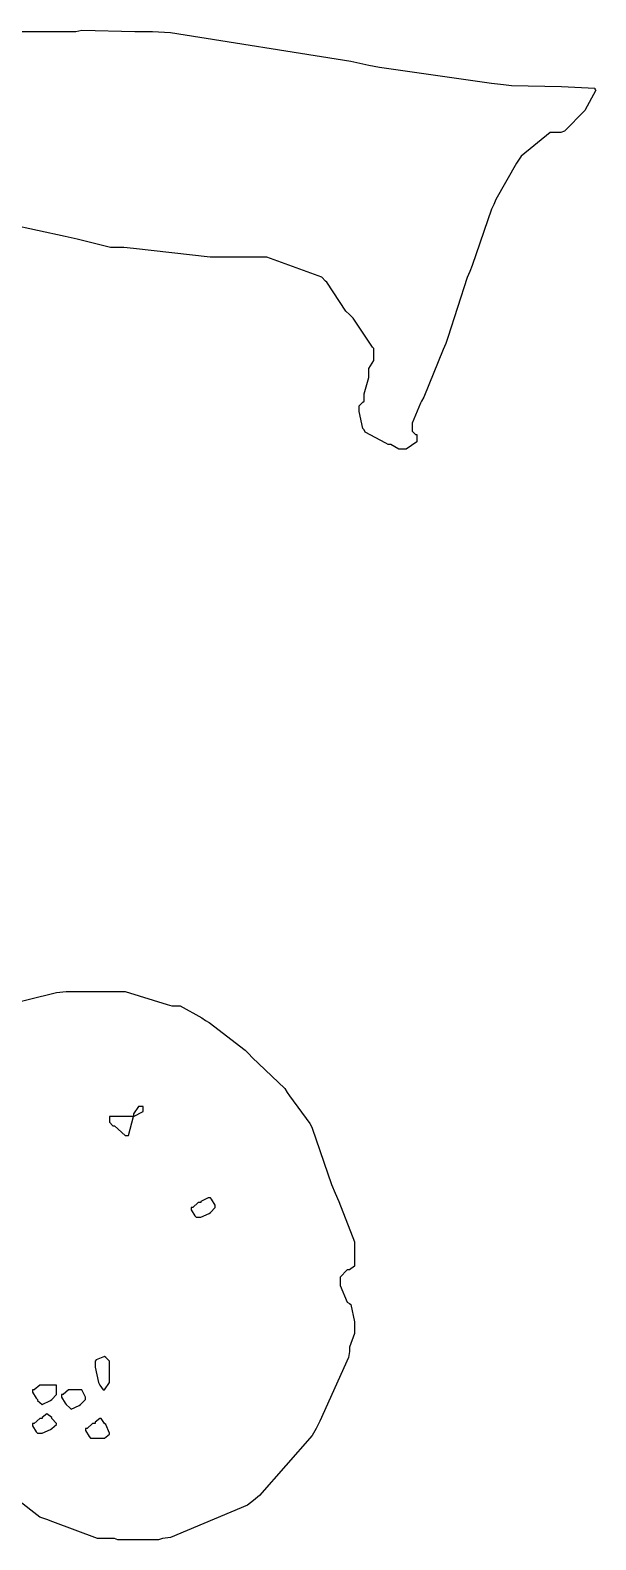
# Model space of a CAD drawing. Extents: x 71 to 283, y 22 to 328.
# Drawn here: x 125.18 to 129.34, y 66.88 to 77.97 of the extents above; entities that cross this region are included whole.
import ezdxf

# ---------------------------------------------------------------- set-up
doc = ezdxf.new("R2010")
doc.units = 0
doc.header["$MEASUREMENT"] = 0

msp = doc.modelspace()

# ---------------------------------------------------------------- linework, layer by layer
at = {"color": 7}
for points in [[(125.096, 77.9639), (125.413, 77.9639), (125.519, 77.9639), (125.563, 77.9734), (125.951, 77.9639), (126.082, 77.9639), (126.214, 77.9558), (127.537, 77.7448), (127.67, 77.7173), (127.748, 77.7007), (128.57, 77.585), (128.658, 77.5751), (128.718, 77.567), (129.085, 77.5589), (129.329, 77.5462), (129.329, 77.5409), (129.337, 77.5324), (129.257, 77.3825), (129.107, 77.2322), (129.081, 77.2223), (129.001, 77.2223), (128.79, 77.0474), (128.764, 77.0117), (128.754, 76.9952), (128.604, 76.7292), (128.588, 76.6932), (128.57, 76.659), (128.428, 76.2441), (128.411, 76.2), (128.393, 76.1559), (128.251, 75.7149), (128.235, 75.6708), (128.217, 75.6267), (128.075, 75.2754), (128.058, 75.2479), (128.049, 75.2313), (127.988, 75.0852), (127.988, 75.0355), (127.988, 75.0274), (128.013, 75.0013), (128.022, 75.0013), (128.022, 75.0013), (128.022, 74.9748), (128.022, 74.9653), (128.022, 74.9487), (127.944, 74.8951), (127.918, 74.8951), (127.89, 74.8951), (127.831, 74.9293), (127.812, 74.9293), (127.794, 74.9392), (127.643, 75.0189), (127.635, 75.0355), (127.625, 75.0454), (127.599, 75.1706), (127.599, 75.2119), (127.599, 75.2119), (127.625, 75.2394), (127.635, 75.2479), (127.635, 75.3015), (127.67, 75.42), (127.67, 75.4585), (127.67, 75.4863), (127.706, 75.5456), (127.706, 75.5646), (127.706, 75.5826), (127.706, 75.6348), (127.706, 75.6348), (127.696, 75.6447), (127.555, 75.8567), (127.529, 75.8832), (127.502, 75.9093), (127.361, 76.1213), (127.353, 76.1298), (127.325, 76.1573), (126.921, 76.3062), (126.788, 76.3062), (126.77, 76.3062), (126.73, 76.3062), (126.717, 76.3062), (126.505, 76.3062), (125.942, 76.3683), (125.871, 76.3764), (125.773, 76.3764), (125.527, 76.4385), (125.483, 76.4466), (125.439, 76.4565), (125.034, 76.5447)], [(124.759, 70.7499), (125.377, 70.9002), (125.448, 70.9083), (125.527, 70.9083), (125.705, 70.9083), (125.765, 70.9083), (125.88, 70.9083), (126.188, 70.812), (126.224, 70.8021), (126.285, 70.8021), (126.443, 70.714), (126.471, 70.696), (126.497, 70.6797), (126.762, 70.4769), (126.788, 70.4494), (126.814, 70.4233), (127.052, 70.1947), (127.07, 70.1668), (127.087, 70.1407), (127.237, 69.9382), (127.247, 69.9202), (127.255, 69.9036), (127.395, 69.4891), (127.423, 69.427), (127.449, 69.3663), (127.565, 69.0686), (127.565, 68.9681), (127.565, 68.9515), (127.565, 68.8979), (127.565, 68.8979), (127.565, 68.8894), (127.529, 68.8619), (127.529, 68.8619), (127.511, 68.8619), (127.459, 68.8097), (127.459, 68.7917), (127.459, 68.7476), (127.511, 68.6248), (127.529, 68.6153), (127.537, 68.6072), (127.565, 68.4816), (127.565, 68.4389), (127.565, 68.3948), (127.529, 68.2957), (127.529, 68.2625), (127.52, 68.2184), (127.309, 67.7513), (127.283, 67.6973), (127.255, 67.6451), (126.868, 67.2042), (126.824, 67.1682), (126.78, 67.134), (126.214, 66.8969), (126.154, 66.8874), (126.126, 66.8789), (125.827, 66.8789), (125.801, 66.8874), (125.677, 66.8874), (125.35, 67.0112), (125.306, 67.0278), (125.253, 67.0458), (124.751, 67.4342)]]:
    msp.add_lwpolyline(points, dxfattribs=at)
for points in [[(125.942, 69.9904), (125.898, 69.9904), (125.798, 69.9904), (125.765, 69.9904), (125.765, 69.9904), (125.765, 69.9562), (125.765, 69.9562), (125.765, 69.9477), (125.791, 69.9202), (125.801, 69.9202), (125.801, 69.9202), (125.88, 69.85), (125.906, 69.85), (125.906, 69.85), (125.942, 69.9904), (125.942, 69.9904), (126.012, 70.0264), (126.012, 70.0264), (126.012, 70.0539), (126.012, 70.0624), (126.012, 70.0624), (125.986, 70.0624), (125.978, 70.0624), (125.978, 70.0624), (125.942, 70.0084), (125.942, 69.9904)], [(126.507, 69.391), (126.489, 69.391), (126.435, 69.3663), (126.435, 69.3568), (126.417, 69.3568), (126.377, 69.3208), (126.365, 69.3208), (126.365, 69.3043), (126.391, 69.2602), (126.401, 69.2506), (126.401, 69.2506), (126.425, 69.2506), (126.435, 69.2506), (126.435, 69.2506), (126.497, 69.2767), (126.507, 69.2848), (126.541, 69.3208), (126.541, 69.3388), (126.515, 69.3829), (126.507, 69.391)], [(125.659, 68.1923), (125.659, 68.1482), (125.685, 68.0339), (125.695, 68.0159), (125.695, 68.0159), (125.72, 67.9799), (125.729, 67.9799), (125.729, 67.9799), (125.765, 68.0339), (125.765, 68.0501), (125.765, 68.0501), (125.765, 68.0861), (125.765, 68.0861), (125.765, 68.1136), (125.765, 68.1729), (125.765, 68.1923), (125.765, 68.1923), (125.738, 68.2184), (125.729, 68.2265), (125.729, 68.2265), (125.668, 68.2018), (125.659, 68.1923)], [(125.377, 68.0159), (125.35, 68.0159), (125.291, 68.0159), (125.272, 68.0159), (125.254, 68.0159), (125.213, 67.9799), (125.2, 67.9799), (125.2, 67.9633), (125.227, 67.9192), (125.236, 67.9097), (125.236, 67.9016), (125.272, 67.8737), (125.272, 67.8737), (125.272, 67.8737), (125.332, 67.9016), (125.342, 67.9097), (125.377, 67.9457), (125.377, 67.9633), (125.377, 68.0036), (125.377, 68.0159)], [(125.553, 67.9799), (125.535, 67.9799), (125.495, 67.9799), (125.483, 67.9799), (125.465, 67.9799), (125.425, 67.9457), (125.413, 67.9457), (125.413, 67.9277), (125.439, 67.8836), (125.448, 67.8737), (125.448, 67.8737), (125.473, 67.849), (125.483, 67.8395), (125.483, 67.8395), (125.543, 67.8656), (125.553, 67.8737), (125.589, 67.9097), (125.589, 67.9277), (125.561, 67.9799), (125.553, 67.9799)], [(125.342, 67.7693), (125.342, 67.7788), (125.306, 67.8035), (125.306, 67.8035), (125.306, 67.8035), (125.272, 67.7788), (125.272, 67.7693), (125.254, 67.7693), (125.213, 67.7333), (125.2, 67.7333), (125.2, 67.7168), (125.227, 67.6727), (125.236, 67.6631), (125.236, 67.6631), (125.272, 67.6631), (125.272, 67.6631), (125.272, 67.6631), (125.332, 67.6892), (125.342, 67.6973), (125.342, 67.6973), (125.377, 67.7252), (125.377, 67.7333), (125.342, 67.7693)], [(125.625, 67.6271), (125.651, 67.6271), (125.709, 67.6271), (125.729, 67.6271), (125.729, 67.6271), (125.765, 67.6547), (125.765, 67.6631), (125.765, 67.6631), (125.738, 67.7252), (125.729, 67.7333), (125.729, 67.7333), (125.703, 67.7693), (125.695, 67.7693), (125.695, 67.7693), (125.659, 67.7429), (125.659, 67.7333), (125.641, 67.7333), (125.601, 67.6973), (125.589, 67.6973), (125.589, 67.6811), (125.615, 67.637), (125.625, 67.6271)]]:
    msp.add_lwpolyline(points, close=True, dxfattribs=at)

doc.saveas('drawing.dxf')
